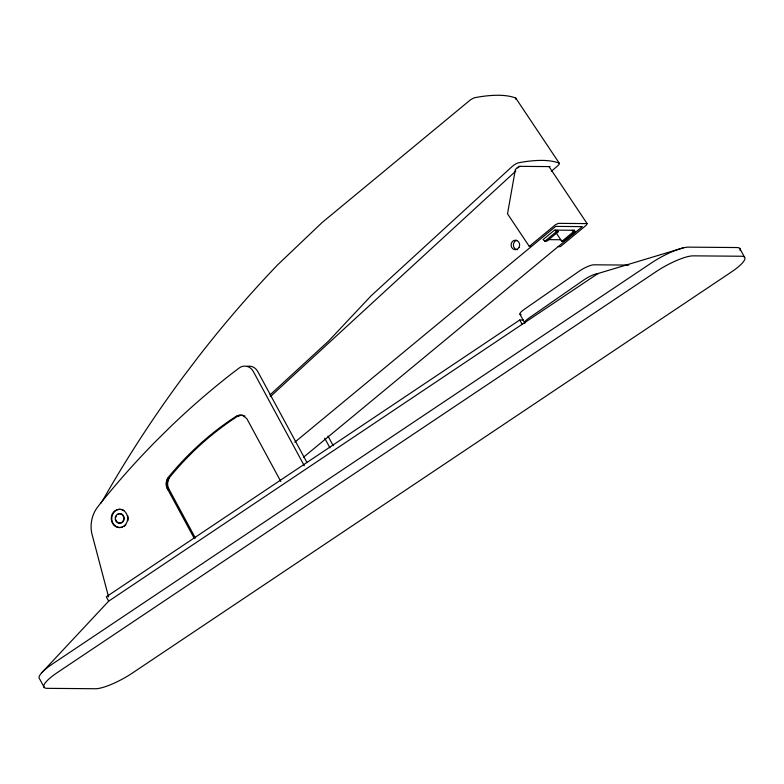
<?xml version="1.0" encoding="UTF-8"?>
<svg xmlns="http://www.w3.org/2000/svg" width="784" height="784" viewBox="0 0 784 784"><rect width="100%" height="100%" fill="white"/><g stroke="black" fill="none" stroke-linecap="round" stroke-linejoin="round"><path stroke-width="1.18" d="M194.089 538.089L168.168 490.127C164.944 485.708 165.904 479.289 169.775 475.574A315.403 283.7 -89.5 0 1 235.778 416.559L238.63 415.393L243.001 415.393L239.639 415.255M195.422 538.098L169.491 490.137C166.277 485.717 167.237 479.298 171.098 475.584A315.403 283.7 -89.5 0 1 237.111 416.569L240.972 415.265M549.006 166.59L587.108 223.597L586.383 225.116L560.344 246.656L558.13 246.637M41.454 673.074L108.672 601.152L598.045 273.498L683.246 247.881M269.951 394.95L328.437 341.197L371.165 295.754L512.393 166.296A5.547 1.46 -33.8 0 1 518.116 162.896L520.841 162.366A256.388 67.591 -33.8 0 1 557.894 162.67L559.296 163.239A5.547 1.46 -33.8 0 1 556.767 166.659L551.299 171.343M270.362 396.635L515.813 171.049M550.113 166.6L519.057 166.345L515.382 169.383L507.513 213.826L529.288 246.401L555.327 224.871L558.267 223.362L587.108 223.597M294.833 442.176L555.709 226.4L582.336 226.615L303.496 457.248M574.652 230.271L554.553 230.114L543.087 239.59L544.87 241.227L556.326 231.741L558.247 231.76L557.159 230.133M558.247 231.76L546.791 241.237L544.87 241.227M556.013 232.613L561.863 241.364L573.32 231.888L575.26 231.897L574.172 230.271M575.26 231.897L563.804 241.374L561.863 241.364M523.359 320.019L519.763 319.99L106.32 596.8L108.672 601.152M517.224 167.864L520.164 166.355M548.016 239.63L560.776 239.737M529.288 246.401L531.503 246.421M628.788 265.09L593.831 264.806A11.535 2.636 -28.4 0 0 579.347 271.097L524.133 309.455A10.613 2.421 -28.4 0 0 521.095 314.619M238.63 415.393L239.963 415.402M237.64 415.657L238.973 415.667M236.69 416.039L238.013 416.059M241.668 415.383L244.951 416.03M167.854 478.073L169.177 478.083M167.296 479.073L168.629 479.083M166.845 480.141L168.178 480.151M166.512 481.249L167.845 481.258M166.296 482.405L167.629 482.415M166.208 483.571L167.531 483.581M166.237 484.747L167.57 484.757M166.384 485.913L167.717 485.923M167.051 488.138L168.384 488.148M167.56 489.167L168.883 489.177M168.168 490.127L169.491 490.137M243.618 416.02L246.852 418.695L280.799 481.484M559.296 163.239L515.745 98.088L514.343 97.53A256.388 67.591 -33.8 0 0 477.299 97.226L474.575 97.755A5.547 1.46 -33.8 0 0 469.93 100.283L322.175 222.47L277.497 264.982A1208.516 1087.026 -89.5 0 0 198.548 356.612L183.819 376.016A1208.516 1087.026 -89.5 0 0 103.4 499.222A40.611 36.534 -89.5 0 0 100.96 503.093M572.232 230.251L573.32 231.888M555.239 230.114L556.326 231.741M739.724 248.342L744.428 257.044M519.959 314.227L524.663 322.92M519.763 319.99L522.115 324.341M327.996 436.071L333.21 445.724M324.713 438.187L329.937 447.831M306.985 462.58L257.73 371.479A11.074 9.957 -89.5 0 0 247.303 366.324M304.29 465.755L253.291 371.449A11.074 9.957 -89.5 0 0 239.149 368.019L231.76 373.625A846.318 761.244 -89.5 0 0 170.295 426.927L155.722 441.323A846.318 761.244 -89.5 0 0 100.862 502.907L97.784 506.827A30.194 27.156 -89.5 0 0 91.708 533.081L108.545 596.82M44.276 687.539L39.572 678.836A30.458 6.958 -28.4 0 1 52.714 663.803L651.71 262.767A30.458 6.958 -28.4 0 1 688.509 247.146L736.764 247.538A30.458 6.958 -28.4 0 1 740.096 250.606M117.718 514.353A4.763 4.283 -89.5 0 1 123.774 516.342A4.763 4.283 -89.5 0 1 121.451 522.879A4.763 4.283 -89.5 0 1 115.807 519.753M115.767 517.293A4.763 4.283 -89.5 0 1 116.179 516.137M122.186 527.211A9.143 8.222 -89.5 0 1 111.759 517.411A9.143 8.222 -89.5 0 1 123.911 510.433M127.821 515.901A9.143 8.222 -89.5 0 1 127.9 520.635M125.832 524.77A9.143 8.222 -89.5 0 1 124.156 526.26M598.535 273.508A11.535 2.636 -28.4 0 0 584.041 279.8L528.837 318.147A10.613 2.421 -28.4 0 0 524.898 323.135M515.745 98.088A5.547 1.46 -33.8 0 1 515.588 99.088M517.342 249.724A4.763 4.283 -89.5 0 1 516.705 240.316M656.414 271.46L57.418 672.505A30.458 6.958 -28.4 0 0 47.236 688.342L95.491 688.734A30.458 6.958 -28.4 0 0 132.29 673.113L731.286 272.077A30.458 6.958 -28.4 0 0 741.458 256.241L693.213 255.849A30.458 6.958 -28.4 0 0 656.414 271.46M122.559 521.732A4.763 4.283 -89.5 0 0 120.52 513.814A4.763 4.283 -89.5 0 0 115.366 519.753A4.763 4.283 -89.5 0 0 122.559 521.732M125.391 524.77A9.143 8.222 -89.5 0 0 121.471 509.561A9.143 8.222 -89.5 0 0 111.573 520.958A9.143 8.222 -89.5 0 0 125.391 524.77M518.949 247.548A4.763 4.283 -89.5 0 0 515.598 240.198A4.763 4.283 -89.5 0 0 511.54 247.107A4.763 4.283 -89.5 0 0 518.949 247.548"/></g></svg>
